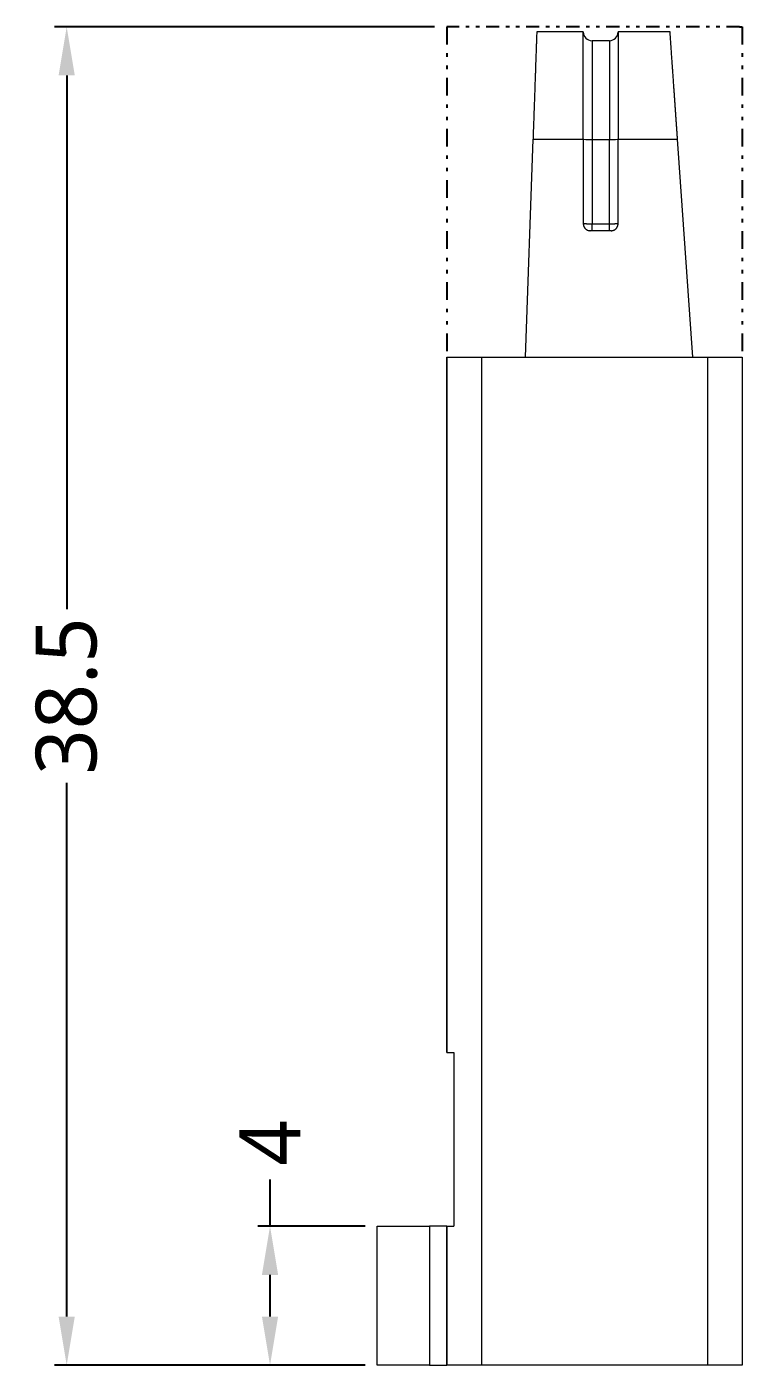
# Model space of a CAD drawing. Header units: millimetres. Extents: x 2455 to 2643, y 2006 to 2127.
# Drawn here: x 2569.77 to 2590.35, y 2056.3 to 2094.8 of the extents above; entities that cross this region are included whole.
import ezdxf

# ---------------------------------------------------------------- set-up
doc = ezdxf.new("R2010")
doc.units = ezdxf.units.MM
doc.linetypes.add('DIVIDE', pattern=[31.75, 12.7, -6.35, 0, -6.35, 0, -6.35])
doc.layers.add('21', color=7, linetype='Continuous', true_color=0xffffff)
doc.layers.add('dim', color=82, linetype='Continuous', lineweight=9)
doc.styles.add('Capful-A', font='')
doc.styles.get('Capful-A').set_extended_font_data('Microsoft YaHei')
doc.dimstyles.new('Capful-A-1.0', dxfattribs={"dimscale": 0.7, "dimtxt": 2.5, "dimasz": 2.5, "dimexe": 1.5, "dimexo": 1, "dimgap": 1.5, "dimtad": 0, "dimdsep": 46, "dimtxsty": 'Capful-A', "dimcen": 0, "dimclrt": 2, "dimazin": 2, "dimtfac": 1, "dimtmove": 0, "dimatfit": 3, "dimfxl": 0, "dimtolj": 1, "dimtzin": 0, "dimarcsym": 0})

# ---------------------------------------------------------------- blocks, each defined once
blk = doc.blocks.new('*D38')
at = {"layer": 'Defpoints', "color": 0, "transparency": 16777216}
for p in [(2576.765, 2060.3), (2579.85, 2060.3), (2579.85, 2056.3)]:
    blk.add_point(p, dxfattribs=at)
at = {"layer": 'dim', "color": 0, "lineweight": -2, "transparency": 16777216}
for p, q in [((2576.765, 2060.3), (2576.765, 2061.7)), ((2579.501, 2060.3), (2576.415, 2060.3)), ((2576.765, 2057.7), (2576.765, 2058.9)), ((2579.501, 2056.3), (2576.415, 2056.3))]:
    blk.add_line(p, q, dxfattribs=at)
at = {"layer": 'dim', "color": 0, "transparency": 16777216}
for points in [[(2576.531, 2058.9), (2576.998, 2058.9), (2576.765, 2060.3)], [(2576.531, 2057.7), (2576.998, 2057.7), (2576.765, 2056.3)]]:
    blk.add_solid(points, dxfattribs=at)
at = {"layer": 'dim', "color": 2, "transparency": 16777216, "insert": (2576.765, 2062.697), "char_height": 1.75, "attachment_point": 5, "rotation": 90, "style": 'Capful-A', "bg_fill": 3, "box_fill_scale": 1.1, "bg_fill_color": 256, "bg_fill_true_color": 13158600, "bg_fill_transparency": 0}
blk.add_mtext('\\A1;4', dxfattribs=at)
blk = doc.blocks.new('*D39')
at = {"layer": 'Defpoints', "color": 0, "transparency": 16777216}
for p in [(2570.914, 2094.8), (2581.85, 2094.8), (2579.85, 2056.3)]:
    blk.add_point(p, dxfattribs=at)
at = {"layer": 'dim', "color": 0, "lineweight": -2, "transparency": 16777216}
for p, q in [((2581.501, 2094.8), (2570.564, 2094.8)), ((2570.914, 2093.4), (2570.914, 2078.05)), ((2570.914, 2057.7), (2570.914, 2073.05)), ((2579.501, 2056.3), (2570.564, 2056.3))]:
    blk.add_line(p, q, dxfattribs=at)
at = {"layer": 'dim', "color": 0, "transparency": 16777216}
for points in [[(2570.681, 2093.4), (2571.147, 2093.4), (2570.914, 2094.8)], [(2570.681, 2057.7), (2571.147, 2057.7), (2570.914, 2056.3)]]:
    blk.add_solid(points, dxfattribs=at)
at = {"layer": 'dim', "color": 2, "transparency": 16777216, "insert": (2570.914, 2075.55), "char_height": 1.75, "attachment_point": 5, "rotation": 90, "style": 'Capful-A', "bg_fill": 3, "box_fill_scale": 1.1, "bg_fill_color": 256, "bg_fill_true_color": 13158600, "bg_fill_transparency": 0}
blk.add_mtext('\\A1;38.5', dxfattribs=at)

msp = doc.modelspace()

# ---------------------------------------------------------------- linework, layer by layer
at = {"layer": '21', "color": 6, "linetype": 'DIVIDE', "ltscale": 0.03}
msp.add_line((2590.275, 2094.8), (2581.85, 2094.8), dxfattribs=at)
at = {"layer": '21', "color": 6, "linetype": 'DIVIDE', "ltscale": 0.04}
for p, q in [((2581.85, 2094.8), (2581.85, 2085.3)), ((2590.35, 2094.8), (2590.35, 2085.3))]:
    msp.add_line(p, q, dxfattribs=at)
at = {"layer": '21', "color": 2, "linetype": 'DIVIDE', "ltscale": 0.01}
msp.add_line((2590.275, 2094.8), (2590.35, 2094.8), dxfattribs=at)
at = {"layer": '21', "color": 7, "linetype": 'Continuous', "lineweight": 18}
for p, q in [((2585.778, 2094.65), (2584.439, 2094.65)), ((2585.778, 2091.569), (2585.778, 2094.65)), ((2586.528, 2094.4), (2586.028, 2094.4)), ((2586.028, 2094.4), (2586.028, 2091.558)), ((2586.528, 2094.4), (2586.528, 2091.558)), ((2586.778, 2094.65), (2586.778, 2091.569)), ((2588.274, 2094.65), (2586.778, 2094.65)), ((2584.112, 2085.3), (2584.331, 2091.569)), ((2584.331, 2091.569), (2585.778, 2091.569)), ((2585.778, 2091.569), (2585.778, 2089.133)), ((2586.028, 2091.558), (2586.528, 2091.558)), ((2586.028, 2091.558), (2586.028, 2089.125)), ((2586.528, 2089.125), (2586.528, 2091.558)), ((2586.778, 2091.569), (2588.489, 2091.569)), ((2586.778, 2089.133), (2586.778, 2091.569)), ((2588.927, 2085.3), (2588.489, 2091.569)), ((2586.528, 2089.125), (2586.028, 2089.125)), ((2586.577, 2088.933), (2585.979, 2088.933)), ((2581.85, 2065.3), (2581.85, 2085.3)), ((2581.85, 2085.3), (2582.85, 2085.3)), ((2581.85, 2085.3), (2581.85, 2065.3)), ((2582.85, 2085.3), (2589.35, 2085.3)), ((2582.85, 2085.3), (2582.85, 2056.3)), ((2589.35, 2085.3), (2590.35, 2085.3)), ((2589.35, 2085.3), (2589.35, 2056.3)), ((2590.35, 2085.3), (2590.35, 2056.3)), ((2581.85, 2065.3), (2582.05, 2065.3)), ((2582.05, 2065.3), (2582.05, 2060.3)), ((2579.85, 2060.3), (2581.35, 2060.3)), ((2579.85, 2056.3), (2579.85, 2060.3)), ((2581.85, 2060.3), (2581.35, 2060.3)), ((2581.35, 2060.3), (2581.35, 2056.3)), ((2581.85, 2056.3), (2581.85, 2060.3)), ((2581.85, 2060.3), (2582.05, 2060.3)), ((2581.85, 2060.3), (2581.85, 2056.3)), ((2581.35, 2056.3), (2579.85, 2056.3)), ((2581.35, 2056.3), (2581.85, 2056.3)), ((2582.85, 2056.3), (2581.85, 2056.3)), ((2589.35, 2056.3), (2582.85, 2056.3)), ((2590.35, 2056.3), (2589.35, 2056.3))]:
    msp.add_line(p, q, dxfattribs=at)
for centre, start, end in [((2586.028, 2094.65), 180, 270), ((2586.528, 2094.65), 270, 0)]:
    msp.add_arc(centre, 0.25, start, end, dxfattribs=at)
for centre, major_axis, start_param, end_param in [((2586.028, 2091.569), (-0.25, 0), 0, 1.570796), ((2586.528, 2091.569), (0.25, 0), 4.712389, 6.283185)]:
    msp.add_ellipse(centre, major_axis=major_axis, ratio=0.043619, start_param=start_param, end_param=end_param, dxfattribs=at)
for points, knots in [([(2584.439, 2094.65), (2584.439, 2094.65), (2584.438, 2094.636), (2584.436, 2094.567), (2584.432, 2094.462), (2584.428, 2094.347), (2584.424, 2094.243), (2584.42, 2094.12), (2584.415, 2093.974), (2584.41, 2093.832), (2584.405, 2093.701), (2584.402, 2093.594), (2584.398, 2093.476), (2584.393, 2093.345), (2584.388, 2093.198), (2584.383, 2093.059), (2584.379, 2092.935), (2584.375, 2092.833), (2584.371, 2092.721), (2584.367, 2092.596), (2584.363, 2092.476), (2584.359, 2092.367), (2584.356, 2092.276), (2584.353, 2092.19), (2584.35, 2092.111), (2584.348, 2092.047), (2584.345, 2091.973), (2584.343, 2091.902), (2584.34, 2091.833), (2584.338, 2091.773), (2584.336, 2091.712), (2584.334, 2091.645), (2584.332, 2091.603), (2584.331, 2091.569)], [0, 0, 0, 0, 0.113308, 0.239979, 0.366649, 0.429984, 0.493319, 0.556654, 0.619989, 0.683324, 0.714992, 0.74666, 0.778327, 0.809995, 0.841662, 0.87333, 0.889164, 0.904997, 0.920831, 0.936665, 0.952499, 0.960416, 0.968332, 0.976249, 0.980208, 0.984166, 0.988125, 0.992083, 0.994062, 0.996042, 0.998021, 0.99901, 1, 1, 1, 1]), ([(2588.489, 2091.569), (2588.488, 2091.578), (2588.487, 2091.598), (2588.485, 2091.627), (2588.483, 2091.656), (2588.481, 2091.685), (2588.479, 2091.714), (2588.477, 2091.742), (2588.475, 2091.77), (2588.473, 2091.798), (2588.471, 2091.826), (2588.469, 2091.854), (2588.467, 2091.881), (2588.465, 2091.908), (2588.463, 2091.935), (2588.461, 2091.962), (2588.46, 2091.988), (2588.458, 2092.014), (2588.456, 2092.04), (2588.454, 2092.066), (2588.452, 2092.091), (2588.451, 2092.117), (2588.449, 2092.142), (2588.447, 2092.167), (2588.445, 2092.191), (2588.444, 2092.215), (2588.442, 2092.24), (2588.44, 2092.263), (2588.439, 2092.287), (2588.437, 2092.31), (2588.436, 2092.334), (2588.434, 2092.356), (2588.432, 2092.379), (2588.431, 2092.402), (2588.429, 2092.424), (2588.428, 2092.446), (2588.426, 2092.467), (2588.425, 2092.489), (2588.423, 2092.51), (2588.422, 2092.531), (2588.42, 2092.552), (2588.419, 2092.573), (2588.417, 2092.593), (2588.416, 2092.613), (2588.415, 2092.633), (2588.413, 2092.652), (2588.412, 2092.672), (2588.41, 2092.691), (2588.409, 2092.71), (2588.408, 2092.729), (2588.407, 2092.747), (2588.405, 2092.765), (2588.404, 2092.783), (2588.403, 2092.801), (2588.401, 2092.819), (2588.4, 2092.836), (2588.399, 2092.853), (2588.398, 2092.87), (2588.397, 2092.887), (2588.396, 2092.903), (2588.394, 2092.919), (2588.393, 2092.935), (2588.392, 2092.951), (2588.391, 2092.967), (2588.39, 2092.982), (2588.389, 2092.997), (2588.388, 2093.012), (2588.384, 2093.075), (2588.376, 2093.182), (2588.366, 2093.327), (2588.356, 2093.464), (2588.346, 2093.618), (2588.334, 2093.785), (2588.322, 2093.957), (2588.311, 2094.109), (2588.3, 2094.273), (2588.289, 2094.432), (2588.28, 2094.562), (2588.274, 2094.635), (2588.273, 2094.65), (2588.273, 2094.65)], [0, 0, 0, 0, 0.006007, 0.011975, 0.017903, 0.023791, 0.029641, 0.035451, 0.041221, 0.046952, 0.052644, 0.058296, 0.063909, 0.069482, 0.075016, 0.08051, 0.085965, 0.091381, 0.096757, 0.102093, 0.107391, 0.112649, 0.117867, 0.123046, 0.128186, 0.133286, 0.138346, 0.143368, 0.14835, 0.153292, 0.158195, 0.163059, 0.167883, 0.172667, 0.177413, 0.182118, 0.186785, 0.191412, 0.195999, 0.200548, 0.205056, 0.209526, 0.213955, 0.218346, 0.222697, 0.227008, 0.231281, 0.235513, 0.239707, 0.24386, 0.247975, 0.25205, 0.256085, 0.260082, 0.264038, 0.267956, 0.271833, 0.275672, 0.279471, 0.283231, 0.286951, 0.290631, 0.294273, 0.297875, 0.301437, 0.30496, 0.308444, 0.311888, 0.348773, 0.384772, 0.419884, 0.454109, 0.508902, 0.562542, 0.615028, 0.666362, 0.753362, 0.839393, 0.92446, 1, 1, 1, 1]), ([(2586.028, 2089.125), (2586.025, 2089.125), (2586.02, 2089.125), (2586.012, 2089.125), (2586.004, 2089.125), (2585.995, 2089.125), (2585.987, 2089.125), (2585.979, 2089.125), (2585.971, 2089.125), (2585.963, 2089.125), (2585.955, 2089.125), (2585.947, 2089.125), (2585.939, 2089.125), (2585.931, 2089.125), (2585.923, 2089.126), (2585.915, 2089.126), (2585.907, 2089.126), (2585.9, 2089.126), (2585.893, 2089.126), (2585.885, 2089.126), (2585.878, 2089.126), (2585.871, 2089.127), (2585.864, 2089.127), (2585.856, 2089.127), (2585.847, 2089.127), (2585.838, 2089.128), (2585.831, 2089.128), (2585.825, 2089.128), (2585.819, 2089.129), (2585.814, 2089.129), (2585.808, 2089.129), (2585.803, 2089.13), (2585.798, 2089.13), (2585.793, 2089.13), (2585.789, 2089.131), (2585.785, 2089.131), (2585.782, 2089.132), (2585.78, 2089.132), (2585.778, 2089.133), (2585.778, 2089.133), (2585.778, 2089.133)], [0, 0, 0, 0, 0.020705, 0.041502, 0.062392, 0.083375, 0.10445, 0.125618, 0.146879, 0.168233, 0.189679, 0.211219, 0.232852, 0.254578, 0.276397, 0.298309, 0.320315, 0.342414, 0.364606, 0.386892, 0.409271, 0.431744, 0.45431, 0.47697, 0.515515, 0.554872, 0.577674, 0.60186, 0.627429, 0.654381, 0.682717, 0.712437, 0.74354, 0.776027, 0.809897, 0.845151, 0.881789, 0.919809, 0.959213, 1, 1, 1, 1]), ([(2585.778, 2089.133), (2585.778, 2089.131), (2585.778, 2089.127), (2585.778, 2089.12), (2585.779, 2089.113), (2585.78, 2089.106), (2585.781, 2089.1), (2585.782, 2089.093), (2585.784, 2089.087), (2585.785, 2089.08), (2585.787, 2089.074), (2585.789, 2089.068), (2585.791, 2089.062), (2585.794, 2089.056), (2585.796, 2089.05), (2585.799, 2089.045), (2585.801, 2089.04), (2585.804, 2089.034), (2585.807, 2089.029), (2585.81, 2089.025), (2585.813, 2089.02), (2585.817, 2089.015), (2585.82, 2089.011), (2585.823, 2089.007), (2585.826, 2089.003), (2585.83, 2088.999), (2585.833, 2088.996), (2585.836, 2088.992), (2585.84, 2088.989), (2585.843, 2088.986), (2585.846, 2088.983), (2585.85, 2088.98), (2585.853, 2088.977), (2585.856, 2088.975), (2585.859, 2088.973), (2585.862, 2088.97), (2585.872, 2088.963), (2585.89, 2088.953), (2585.914, 2088.944), (2585.935, 2088.938), (2585.953, 2088.935), (2585.967, 2088.934), (2585.975, 2088.933), (2585.979, 2088.933)], [0, 0, 0, 0, 0.021684, 0.043312, 0.064864, 0.086319, 0.107658, 0.128859, 0.149903, 0.170771, 0.191444, 0.211905, 0.232134, 0.252117, 0.271836, 0.291276, 0.310423, 0.329264, 0.347785, 0.365974, 0.383822, 0.401317, 0.41845, 0.435214, 0.4516, 0.467601, 0.483212, 0.498428, 0.513244, 0.527655, 0.54166, 0.555254, 0.568437, 0.581206, 0.593561, 0.6055, 0.617024, 0.712553, 0.79483, 0.864079, 0.920876, 0.965941, 1, 1, 1, 1]), ([(2586.028, 2088.933), (2586.028, 2088.933), (2586.028, 2088.934), (2586.028, 2088.939), (2586.028, 2088.942), (2586.028, 2088.951), (2586.028, 2088.957), (2586.028, 2088.971), (2586.028, 2088.979), (2586.028, 2088.998), (2586.028, 2089.008), (2586.028, 2089.03), (2586.028, 2089.041), (2586.028, 2089.065), (2586.028, 2089.077), (2586.028, 2089.101), (2586.028, 2089.113), (2586.028, 2089.125)], [0, 0, 0, 0, 0.124903, 0.124903, 0.249917, 0.249917, 0.374931, 0.374931, 0.499945, 0.499945, 0.624959, 0.624959, 0.749972, 0.749972, 0.874986, 0.874986, 1, 1, 1, 1]), ([(2586.778, 2089.133), (2586.778, 2089.133), (2586.778, 2089.133), (2586.778, 2089.133), (2586.777, 2089.133), (2586.776, 2089.132), (2586.775, 2089.132), (2586.774, 2089.132), (2586.773, 2089.132), (2586.771, 2089.131), (2586.77, 2089.131), (2586.768, 2089.131), (2586.766, 2089.131), (2586.764, 2089.131), (2586.762, 2089.13), (2586.759, 2089.13), (2586.757, 2089.13), (2586.755, 2089.13), (2586.752, 2089.13), (2586.75, 2089.129), (2586.747, 2089.129), (2586.744, 2089.129), (2586.742, 2089.129), (2586.739, 2089.129), (2586.736, 2089.129), (2586.733, 2089.128), (2586.731, 2089.128), (2586.728, 2089.128), (2586.725, 2089.128), (2586.722, 2089.128), (2586.717, 2089.128), (2586.708, 2089.127), (2586.695, 2089.127), (2586.682, 2089.127), (2586.668, 2089.126), (2586.653, 2089.126), (2586.638, 2089.126), (2586.623, 2089.125), (2586.607, 2089.125), (2586.592, 2089.125), (2586.576, 2089.125), (2586.56, 2089.125), (2586.544, 2089.125), (2586.533, 2089.125), (2586.528, 2089.125)], [0, 0, 0, 0, 0.019868, 0.03941, 0.058627, 0.077518, 0.096083, 0.114323, 0.132237, 0.149825, 0.167087, 0.184024, 0.200635, 0.21692, 0.23288, 0.248513, 0.263821, 0.278803, 0.29346, 0.30779, 0.321795, 0.335475, 0.348828, 0.361856, 0.374558, 0.386934, 0.398985, 0.41071, 0.422109, 0.433183, 0.443931, 0.489303, 0.534241, 0.578744, 0.622815, 0.666452, 0.709656, 0.752428, 0.794767, 0.836675, 0.878152, 0.919198, 0.959814, 1, 1, 1, 1]), ([(2586.528, 2088.933), (2586.528, 2088.933), (2586.528, 2088.938), (2586.528, 2088.957), (2586.528, 2088.971), (2586.528, 2089.007), (2586.528, 2089.028), (2586.528, 2089.074), (2586.528, 2089.099), (2586.528, 2089.125)], [0, 0, 0, 0, 0.25, 0.25, 0.5, 0.5, 0.75, 0.75, 1, 1, 1, 1]), ([(2586.577, 2088.933), (2586.58, 2088.933), (2586.584, 2088.933), (2586.593, 2088.934), (2586.602, 2088.935), (2586.614, 2088.937), (2586.626, 2088.939), (2586.64, 2088.943), (2586.656, 2088.949), (2586.672, 2088.957), (2586.686, 2088.965), (2586.695, 2088.971), (2586.702, 2088.976), (2586.709, 2088.982), (2586.716, 2088.988), (2586.723, 2088.995), (2586.73, 2089.003), (2586.737, 2089.011), (2586.743, 2089.021), (2586.75, 2089.031), (2586.756, 2089.042), (2586.761, 2089.053), (2586.766, 2089.065), (2586.771, 2089.078), (2586.774, 2089.091), (2586.776, 2089.105), (2586.778, 2089.119), (2586.778, 2089.129), (2586.778, 2089.133)], [0, 0, 0, 0, 0.021248, 0.04716, 0.077936, 0.113786, 0.154922, 0.201542, 0.253805, 0.311812, 0.375563, 0.399828, 0.425898, 0.453766, 0.483418, 0.514826, 0.547954, 0.582749, 0.619145, 0.65706, 0.696396, 0.737038, 0.778854, 0.821699, 0.865411, 0.90982, 0.954745, 1, 1, 1, 1])]:
    msp.add_open_spline(points, degree=3, knots=knots, dxfattribs=at)

# ---------------------------------------------------------------- next in the draw order: dimensions: what is measured, and where the dimension line sits
at = {"layer": 'dim'}
dim = msp.add_linear_dim(base=(2576.765, 2060.3), p1=(2579.85, 2056.3), p2=(2579.85, 2060.3), angle=90, dimstyle='Capful-A-1.0', override={"dimasz": 2, "dimexe": 0.49975, "dimexo": 0.49975, "dimgap": 0.49975}, dxfattribs=at)
dim.commit()
dim.dimension.update_dxf_attribs({"geometry": '*D38', "text_midpoint": (2576.765, 2062.697)})

# ---------------------------------------------------------------- next in the draw order: dimensions: what is measured, and where the dimension line sits
dim = msp.add_linear_dim(base=(2570.914, 2094.8), p1=(2579.85, 2056.3), p2=(2581.85, 2094.8), angle=90, dimstyle='Capful-A-1.0', override={"dimasz": 2, "dimexe": 0.49975, "dimexo": 0.49975, "dimgap": 0.49975}, dxfattribs=at)
dim.commit()
dim.dimension.update_dxf_attribs({"geometry": '*D39', "text_midpoint": (2570.914, 2075.55), "dimtype": 160})

doc.saveas('drawing.dxf')
